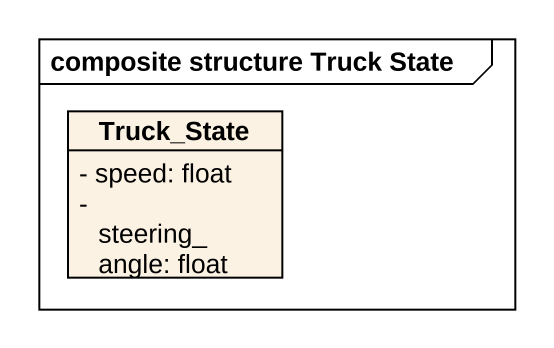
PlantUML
@startuml
mainframe composite structure Truck State
hide circle
hide empty members
skinparam classAttributeIconSize 0
class Truck_State {
  - speed: float
  - steering_angle: float
}
@enduml
